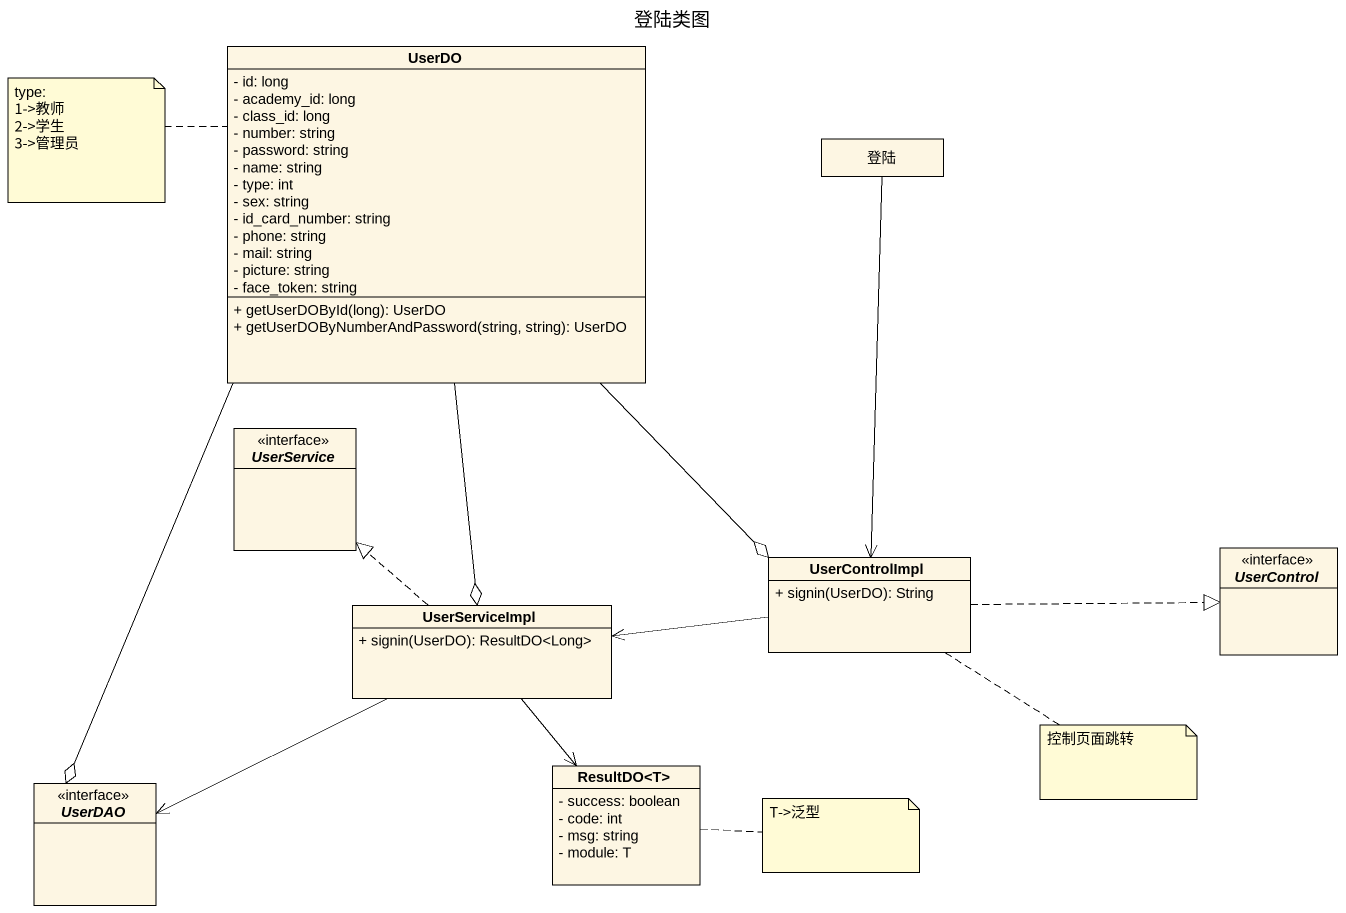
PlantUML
@startuml
title 登陆类图
hide circle
hide empty members
skinparam classAttributeIconSize 0
class UserDO {
  - id: long
  - academy_id: long
  - class_id: long
  - number: string
  - password: string
  - name: string
  - type: int
  - sex: string
  - id_card_number: string
  - phone: string
  - mail: string
  - picture: string
  - face_token: string
  + getUserDOById(long): UserDO
  + getUserDOByNumberAndPassword(string, string): UserDO
}
class 登陆
interface UserService <<interface>>
interface UserControl <<interface>>
class UserServiceImpl {
  + signin(UserDO): ResultDO<Long>
}
class UserControlImpl {
  + signin(UserDO): String
}
interface UserDAO <<interface>>
class "ResultDO<T>" as ResultDO_T {
  - success: boolean
  - code: int
  - msg: string
  - module: T
}
UserDO --o UserServiceImpl
UserDO --o UserControlImpl
UserDO --o UserDAO
登陆 --> UserControlImpl
UserServiceImpl .up.|> UserService
UserServiceImpl -left-> UserDAO
UserServiceImpl --> ResultDO_T
UserControlImpl .right.|> UserControl
UserControlImpl .right.|> UserControl
UserControlImpl -left-> UserServiceImpl
note left of UserDO
  type:
  1->教师
  2->学生
  3->管理员
end note
note bottom of UserControlImpl : 控制页面跳转
note right of ResultDO_T : T->泛型
@enduml
